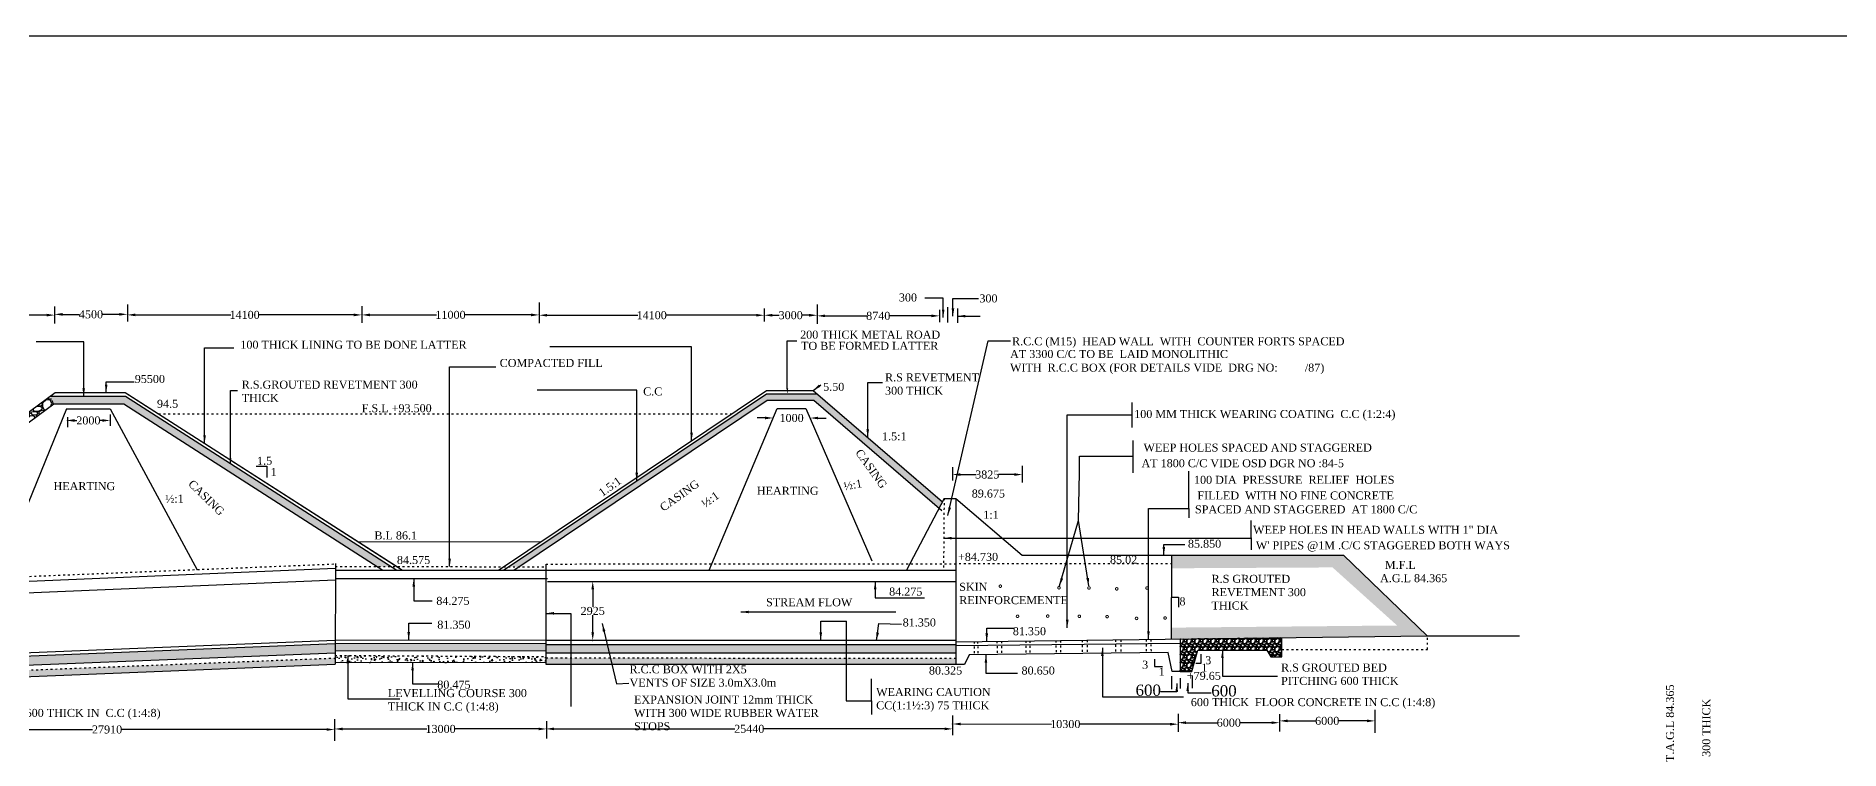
# Model space of a CAD drawing. Header units: millimetres. Extents: x 3396 to 289199, y -2290 to 111584.
# Drawn here: x 60608 to 173306, y 66971 to 111584 of the extents above; entities that cross this region are included whole.
import ezdxf

# ---------------------------------------------------------------- set-up
doc = ezdxf.new("R2010")
doc.units = ezdxf.units.MM
doc.header["$MEASUREMENT"] = 0
doc.linetypes.add('ACAD_ISO03W100', pattern=[30, 12, -18])
for name, color, linetype in [('DIM', 5, 'Continuous'), ('DWG.LINE', 10, 'Continuous'), ('HATCH', 2, 'Continuous'), ('TEXT', 7, 'Continuous')]:
    doc.layers.add(name, color=color, linetype=linetype)
doc.layers.add('DO LINE', color=3, linetype='Continuous', plot=False)
doc.layers.add('TITLE', color=7, linetype='Continuous', lineweight=30)
doc.styles.get("Standard").update_dxf_attribs({"font": 'TIMES.TTF', "height": 500})
doc.dimstyles.get("Standard").update_dxf_attribs({"dimtxt": 500, "dimasz": 500, "dimexe": 0.18, "dimexo": 0.0625, "dimgap": 0.09, "dimtad": 0, "dimtih": 1, "dimtoh": 1, "dimdec": 0, "dimzin": 0, "dimdsep": 46, "dimtxsty": 'Standard', "dimcen": 300, "dimclre": 256, "dimclrt": 4, "dimadec": 0, "dimazin": 0, "dimtfac": 1, "dimtdec": 0, "dimtofl": 0, "dimtmove": 0, "dimatfit": 3, "dimfxl": 5, "dimfxlon": 1, "dimtolj": 1, "dimtzin": 0, "dimarcsym": 0})
pattern_1 = [(228.0128, (720, 1000), (-7999.998232, -9000.00134), [134.536, -13319.088]), (184.9697, (630, 900), (12000.001052, 999.991307), [230.868, -22855.925]), (132.5104, (400, 880), (9999.990718, -11000.008674), [162.788, -16116.032]), (267.2737, (10, 630), (999.996018, 20000.000295), [210.238, -20813.558]), (292.8337, (0, 420), (-5000.009905, 11999.996412), [206.155, -20409.373]), (357.2737, (80, 230), (-20000.000295, 999.996018), [210.238, -20813.558]), (37.6942, (290, 220), (-13000.0073456, -9999.990405), [278.029, -27524.849]), (72.2553, (510, 390), (7000.010763, 21999.996231), [262.488, -25986.321]), (121.4296, (590, 640), (-8000.008234, 12999.995036), [210.95, -20884.073]), (175.2364, (480, 820), (11000.000946, -999.991533), [240.832, -11800.763]), (222.3974, (240, 840), (-12000.007351, -10999.992082), [311.448, -30833.375]), (138.8141, (1000, 620), (-7000.002947, 5999.997313), [106.301, -10523.844]), (171.4692, (920, 690), (12999.998285, -2000.00791), [202.237, -20021.511]), (225, (720, 720), (-1e-13, -1000.0003), [141.421, -1272.792]), (203.1986, (650, 840), (4999.99973, 2000.00133), [76.158, -7539.615]), (291.8014, (580, 810), (-999.99991, 3000.00027), [107.703, -5277.462]), (30.9638, (620, 710), (2999.99802, 2000.00248), [174.929, -5656.023]), (161.5651, (770, 800), (2000.00043, -999.9984), [126.491, -3035.787]), (16.3895, (0, 810), (10000.002198, 2999.99271), [177.2, -17542.845]), (70.3462, (170, 860), (-3999.995247, -11000.002136), [148.661, -14717.408]), (293.1986, (770, 1000), (-2000.00133, 4999.99973), [152.315, -7463.458]), (343.6105, (830, 860), (-10000.002198, 2999.99271), [177.2, -17542.845]), (339.444, (0, 190), (-5000.001845, 1999.996), [170.88, -8373.124]), (294.7751, (160, 130), (-4999.99219, 11000.003422), [143.178, -14174.643]), (66.8014, (780, 0), (2000.00133, 4999.99973), [152.315, -7463.458]), (17.354, (840, 140), (-13000.00202, -3999.994502), [167.631, -16595.424]), (69.444, (290, 0), (-1999.996, -5000.001845), [85.44, -8458.564]), (101.3099, (720, 0), (-999.99763, 4000.00075), [50.99, -5048.029]), (165.9638, (710, 50), (3000.00055, -999.99806), [206.155, -3916.95]), (186.009, (510, 100), (9999.999751, 999.999317), [191.05, -18913.923]), (303.6901, (620, 620), (-1000.00133, 1999.99956), [144.222, -3461.329]), (353.1572, (700, 500), (16999.9993655, -2000.007998), [251.794, -24927.563]), (60.9454, (950, 470), (-4000.000027, -7000.000385), [102.956, -10192.674]), (90, (1000, 560), (-1000, 1000), [60, -940]), (120.2564, (490, 130), (3999.994887, -7000.002456), [138.924, -13753.52]), (48.0128, (420, 250), (7999.998232, 9000.001342), [269.072, -13184.552]), (0, (600, 450), (1000, 1000), [260, -740]), (325.3048, (860, 450), (-9999.99426, 7000.00861), [158.114, -15653.274]), (254.0546, (990, 360), (-999.99989, -4000.00013), [145.602, -7134.508]), (207.646, (950, 220), (-18999.995807, -10000.007713), [237.065, -23469.474]), (175.4261, (740, 110), (-13000.000558, 999.994801), [250.799, -24829.074])]
pattern_2 = [(50, (0, 0), (717.2602, -62.7521), [75, -825]), (355, (0, 0), (-138.7513, 752.192), [60, -660]), (100.4514, (59.8, -5.2), (578.5094, 689.4395), [63.7402, -701.142]), (46.1842, (0, 200), (1067.241, -165.519), [112.5, -1237.5]), (96.6356, (88.9, 186.2), (934.663, 974.118), [95.61, -1051.713]), (351.1842, (0, 200), (934.662, 974.119), [90, -990]), (21, (100, 150), (596.907, -402.619), [75, -825]), (326, (100, 150), (243.3153, 725.15), [60, -660]), (71.4514, (149.74, 116.45), (840.2226, 322.5305), [63.7402, -701.142]), (37.5, (0, 0), (12.15986, 332.89385), [0, -652, 0, -670, 0, -662.5]), (7.5, (0, 0), (263.0695, 394.4117), [0, -382, 0, -637, 0, -252.5]), (327.5, (-223, 0), (533.82244, -22.55487), [0, -250, 0, -780, 0, -1035]), (317.5, (-323, 0), (583.1862, 100.105), [0, -325, 0, -518, 0, -735])]

# ---------------------------------------------------------------- blocks, each defined once
blk = doc.blocks.new('*D1')
at = {"layer": 'Defpoints', "color": 0, "ltscale": 0.2}
for p in [(92462, 69369), (117866, 69369), (117866, 68286)]:
    blk.add_point(p, dxfattribs=at)
at = {"layer": 'DIM', "lineweight": -2, "ltscale": 0.2}
for p, q in [((92462, 68290), (92462, 68285)), ((117866, 68290), (117866, 68285))]:
    blk.add_line(p, q, dxfattribs=at)
at = {"layer": 'DIM', "color": 0, "lineweight": -2, "ltscale": 0.2}
for p, q in [((92962, 68286), (104262, 68286)), ((117366, 68286), (106066, 68286))]:
    blk.add_line(p, q, dxfattribs=at)
at = {"layer": 'DIM', "color": 0, "ltscale": 0.2}
for points in [[(92962, 68369), (92962, 68202), (92462, 68286)], [(117366, 68369), (117366, 68202), (117866, 68286)]]:
    blk.add_solid(points, dxfattribs=at)
at = {"layer": 'DIM', "color": 4, "ltscale": 0.2, "insert": (105164, 68286), "char_height": 500, "attachment_point": 5}
blk.add_mtext('\\A1;25440', dxfattribs=at)
blk = doc.blocks.new('*D2')
at = {"layer": 'Defpoints', "color": 0, "ltscale": 0.2}
for p in [(52496, 94216), (61763, 94216), (61763, 94144)]:
    blk.add_point(p, dxfattribs=at)
at = {"layer": 'DIM', "lineweight": -2, "ltscale": 0.2}
for p, q in [((52496, 94150), (52496, 94144)), ((61763, 94150), (61763, 94144))]:
    blk.add_line(p, q, dxfattribs=at)
at = {"layer": 'DIM', "color": 0, "lineweight": -2, "ltscale": 0.2}
for p, q in [((52996, 94144), (56419, 94144)), ((61263, 94144), (57840, 94144))]:
    blk.add_line(p, q, dxfattribs=at)
at = {"layer": 'DIM', "color": 0, "ltscale": 0.2}
for points in [[(52996, 94228), (52996, 94061), (52496, 94144)], [(61263, 94228), (61263, 94061), (61763, 94144)]]:
    blk.add_solid(points, dxfattribs=at)
at = {"layer": 'DIM', "color": 4, "ltscale": 0.2, "insert": (57130, 94144), "char_height": 500, "attachment_point": 5}
blk.add_mtext('\\A1;9710', dxfattribs=at)
blk = doc.blocks.new('*D3')
at = {"layer": 'Defpoints', "color": 0, "ltscale": 0.2}
for p in [(61763, 94144), (66312, 94192), (66312, 94192)]:
    blk.add_point(p, dxfattribs=at)
at = {"layer": 'DIM', "lineweight": -2, "ltscale": 0.2}
for p, q in [((61763, 94187), (61763, 94192)), ((66312, 94192), (66312, 94192))]:
    blk.add_line(p, q, dxfattribs=at)
at = {"layer": 'DIM', "color": 0, "lineweight": -2, "ltscale": 0.2}
for p, q in [((62263, 94192), (63318, 94192)), ((65812, 94192), (64757, 94192))]:
    blk.add_line(p, q, dxfattribs=at)
at = {"layer": 'DIM', "color": 0, "ltscale": 0.2}
for points in [[(62263, 94275), (62263, 94109), (61763, 94192)], [(65812, 94275), (65812, 94109), (66312, 94192)]]:
    blk.add_solid(points, dxfattribs=at)
at = {"layer": 'DIM', "color": 4, "ltscale": 0.2, "insert": (64038, 94192), "char_height": 500, "attachment_point": 5}
blk.add_mtext('\\A1;4500', dxfattribs=at)
blk = doc.blocks.new('*D4')
at = {"layer": 'Defpoints', "color": 0, "ltscale": 0.2}
for p in [(66312, 94192), (80960, 94158), (80960, 94158)]:
    blk.add_point(p, dxfattribs=at)
at = {"layer": 'DIM', "lineweight": -2, "ltscale": 0.2}
for p, q in [((66312, 94163), (66312, 94158)), ((80960, 94158), (80960, 94158))]:
    blk.add_line(p, q, dxfattribs=at)
at = {"layer": 'DIM', "color": 0, "lineweight": -2, "ltscale": 0.2}
for p, q in [((66812, 94158), (72769, 94158)), ((80460, 94158), (74503, 94158))]:
    blk.add_line(p, q, dxfattribs=at)
at = {"layer": 'DIM', "color": 0, "ltscale": 0.2}
for points in [[(66812, 94241), (66812, 94075), (66312, 94158)], [(80460, 94241), (80460, 94075), (80960, 94158)]]:
    blk.add_solid(points, dxfattribs=at)
at = {"layer": 'DIM', "color": 4, "ltscale": 0.2, "insert": (73636, 94158), "char_height": 500, "attachment_point": 5}
blk.add_mtext('\\A1;14100', dxfattribs=at)
blk = doc.blocks.new('*D5')
at = {"layer": 'Defpoints', "color": 0, "ltscale": 0.2}
for p in [(80960, 94158), (92038, 94158), (92038, 94158)]:
    blk.add_point(p, dxfattribs=at)
at = {"layer": 'DIM', "lineweight": -2, "ltscale": 0.2}
for p, q in [((80960, 94158), (80960, 94159)), ((92038, 94158), (92038, 94159))]:
    blk.add_line(p, q, dxfattribs=at)
at = {"layer": 'DIM', "color": 0, "lineweight": -2, "ltscale": 0.2}
for p, q in [((81460, 94158), (85632, 94158)), ((91538, 94158), (87365, 94158))]:
    blk.add_line(p, q, dxfattribs=at)
at = {"layer": 'DIM', "color": 0, "ltscale": 0.2}
for points in [[(81460, 94242), (81460, 94075), (80960, 94158)], [(91538, 94242), (91538, 94075), (92038, 94158)]]:
    blk.add_solid(points, dxfattribs=at)
at = {"layer": 'DIM', "color": 4, "ltscale": 0.2, "insert": (86499, 94158), "char_height": 500, "attachment_point": 5}
blk.add_mtext('\\A1;11000', dxfattribs=at)
blk = doc.blocks.new('*D6')
at = {"layer": 'Defpoints', "color": 0, "ltscale": 0.2}
for p in [(92038, 94158), (106100, 94136), (106100, 94136)]:
    blk.add_point(p, dxfattribs=at)
at = {"layer": 'DIM', "lineweight": -2, "ltscale": 0.2}
for p, q in [((92038, 94141), (92038, 94136)), ((106100, 94136), (106100, 94136))]:
    blk.add_line(p, q, dxfattribs=at)
at = {"layer": 'DIM', "color": 0, "lineweight": -2, "ltscale": 0.2}
for p, q in [((92538, 94136), (98202, 94136)), ((105600, 94136), (99935, 94136))]:
    blk.add_line(p, q, dxfattribs=at)
at = {"layer": 'DIM', "color": 0, "ltscale": 0.2}
for points in [[(92538, 94219), (92538, 94053), (92038, 94136)], [(105600, 94219), (105600, 94053), (106100, 94136)]]:
    blk.add_solid(points, dxfattribs=at)
at = {"layer": 'DIM', "color": 4, "ltscale": 0.2, "insert": (99068, 94136), "char_height": 500, "attachment_point": 5}
blk.add_mtext('\\A1;14100', dxfattribs=at)
blk = doc.blocks.new('*D7')
at = {"layer": 'Defpoints', "color": 0, "ltscale": 0.2}
for p in [(106100, 94136), (109407, 94159), (109407, 94136)]:
    blk.add_point(p, dxfattribs=at)
at = {"layer": 'DIM', "lineweight": -2, "ltscale": 0.2}
for p, q in [((106100, 94136), (106100, 94136)), ((109407, 94141), (109407, 94136))]:
    blk.add_line(p, q, dxfattribs=at)
at = {"layer": 'DIM', "color": 0, "lineweight": -2, "ltscale": 0.2}
for p, q in [((106600, 94136), (107043, 94136)), ((108907, 94136), (108464, 94136))]:
    blk.add_line(p, q, dxfattribs=at)
at = {"layer": 'DIM', "color": 0, "ltscale": 0.2}
for points in [[(106600, 94219), (106600, 94053), (106100, 94136)], [(108907, 94219), (108907, 94053), (109407, 94136)]]:
    blk.add_solid(points, dxfattribs=at)
at = {"layer": 'DIM', "color": 4, "ltscale": 0.2, "insert": (107753, 94136), "char_height": 500, "attachment_point": 5}
blk.add_mtext('\\A1;3000', dxfattribs=at)
blk = doc.blocks.new('*D8')
at = {"layer": 'Defpoints', "color": 0, "ltscale": 0.2}
for p in [(109407, 94136), (117042, 94098), (117042, 94098)]:
    blk.add_point(p, dxfattribs=at)
at = {"layer": 'DIM', "lineweight": -2, "ltscale": 0.2}
for p, q in [((109407, 94102), (109407, 94097)), ((117042, 94098), (117042, 94098))]:
    blk.add_line(p, q, dxfattribs=at)
at = {"layer": 'DIM', "color": 0, "lineweight": -2, "ltscale": 0.2}
for p, q in [((109907, 94098), (112522, 94098)), ((116542, 94098), (113928, 94098))]:
    blk.add_line(p, q, dxfattribs=at)
at = {"layer": 'DIM', "color": 0, "ltscale": 0.2}
for points in [[(109907, 94181), (109907, 94014), (109407, 94098)], [(116542, 94181), (116542, 94014), (117042, 94098)]]:
    blk.add_solid(points, dxfattribs=at)
at = {"layer": 'DIM', "color": 4, "ltscale": 0.2, "insert": (113225, 94098), "char_height": 500, "attachment_point": 5}
blk.add_mtext('\\A1;8740', dxfattribs=at)
blk = doc.blocks.new('*D9')
at = {"layer": 'Defpoints', "color": 0, "ltscale": 0.2}
for p in [(62514, 88281), (65241, 88281), (65241, 87560)]:
    blk.add_point(p, dxfattribs=at)
at = {"layer": 'DIM', "lineweight": -2, "ltscale": 0.2}
for p, q in [((62514, 87565), (62514, 87560)), ((65241, 87565), (65241, 87560))]:
    blk.add_line(p, q, dxfattribs=at)
at = {"layer": 'DIM', "color": 0, "lineweight": -2, "ltscale": 0.2}
for p, q in [((63014, 87560), (63160, 87560)), ((64741, 87560), (64595, 87560))]:
    blk.add_line(p, q, dxfattribs=at)
at = {"layer": 'DIM', "color": 0, "ltscale": 0.2}
for points in [[(63014, 87643), (63014, 87477), (62514, 87560)], [(64741, 87643), (64741, 87477), (65241, 87560)]]:
    blk.add_solid(points, dxfattribs=at)
at = {"layer": 'DIM', "color": 4, "ltscale": 0.2, "insert": (63877, 87560), "char_height": 500, "attachment_point": 5}
blk.add_mtext('\\A1;2000', dxfattribs=at)
blk = doc.blocks.new('*D11')
at = {"layer": 'Defpoints', "color": 0, "ltscale": 0.2}
for p in [(117853, 84180), (122218, 84180), (122218, 84180)]:
    blk.add_point(p, dxfattribs=at)
at = {"layer": 'DIM', "lineweight": -2, "ltscale": 0.2}
for p, q in [((117853, 84180), (117853, 84181)), ((122218, 84180), (122218, 84181))]:
    blk.add_line(p, q, dxfattribs=at)
at = {"layer": 'DIM', "color": 0, "lineweight": -2, "ltscale": 0.2}
for p, q in [((118353, 84180), (119336, 84180)), ((121718, 84180), (120734, 84180))]:
    blk.add_line(p, q, dxfattribs=at)
at = {"layer": 'DIM', "color": 0, "ltscale": 0.2}
for points in [[(118353, 84264), (118353, 84097), (117853, 84180)], [(121718, 84264), (121718, 84097), (122218, 84180)]]:
    blk.add_solid(points, dxfattribs=at)
at = {"layer": 'DIM', "color": 4, "ltscale": 0.2, "insert": (120035, 84180), "char_height": 500, "attachment_point": 5}
blk.add_mtext('\\A1;3825', dxfattribs=at)
blk = doc.blocks.new('*D15')
at = {"layer": 'Defpoints', "color": 0, "ltscale": 0.2}
for p in [(50833, 67976), (79256, 68246), (79256, 67971)]:
    blk.add_point(p, dxfattribs=at)
at = {"layer": 'DIM', "lineweight": -2, "ltscale": 0.2}
for p, q in [((50833, 68240), (50833, 68246)), ((79256, 68240), (79256, 68246))]:
    blk.add_line(p, q, dxfattribs=at)
at = {"layer": 'DIM', "color": 0, "lineweight": -2, "ltscale": 0.2}
for p, q in [((51333, 68246), (64142, 68246)), ((78756, 68246), (65946, 68246))]:
    blk.add_line(p, q, dxfattribs=at)
at = {"layer": 'DIM', "color": 0, "ltscale": 0.2}
for points in [[(51333, 68329), (51333, 68162), (50833, 68246)], [(78756, 68329), (78756, 68162), (79256, 68246)]]:
    blk.add_solid(points, dxfattribs=at)
at = {"layer": 'DIM', "color": 4, "ltscale": 0.2, "insert": (65044, 68246), "char_height": 500, "attachment_point": 5}
blk.add_mtext('\\A1;27910', dxfattribs=at)
blk = doc.blocks.new('*D16')
at = {"layer": 'Defpoints', "color": 0, "ltscale": 0.2}
for p in [(79256, 68246), (92506, 68281), (92506, 68281)]:
    blk.add_point(p, dxfattribs=at)
at = {"layer": 'DIM', "lineweight": -2, "ltscale": 0.2}
for p, q in [((79256, 68276), (79256, 68281)), ((92506, 68281), (92506, 68281))]:
    blk.add_line(p, q, dxfattribs=at)
at = {"layer": 'DIM', "color": 0, "lineweight": -2, "ltscale": 0.2}
for p, q in [((79756, 68281), (85014, 68281)), ((92006, 68281), (86747, 68281))]:
    blk.add_line(p, q, dxfattribs=at)
at = {"layer": 'DIM', "color": 0, "ltscale": 0.2}
for points in [[(79756, 68364), (79756, 68198), (79256, 68281)], [(92006, 68364), (92006, 68198), (92506, 68281)]]:
    blk.add_solid(points, dxfattribs=at)
at = {"layer": 'DIM', "color": 4, "ltscale": 0.2, "insert": (85880, 68281), "char_height": 500, "attachment_point": 5}
blk.add_mtext('\\A1;13000', dxfattribs=at)
blk = doc.blocks.new('*D17')
at = {"layer": 'Defpoints', "color": 0, "ltscale": 0.2}
for p in [(117866, 68286), (131954, 68272), (131955, 68579)]:
    blk.add_point(p, dxfattribs=at)
at = {"layer": 'DIM', "lineweight": -2, "ltscale": 0.2}
for p, q in [((117866, 68587), (117866, 68592)), ((131955, 68574), (131955, 68579))]:
    blk.add_line(p, q, dxfattribs=at)
at = {"layer": 'DIM', "color": 0, "lineweight": -2, "ltscale": 0.2}
for p, q in [((118366, 68592), (124044, 68586)), ((131455, 68579), (125777, 68585))]:
    blk.add_line(p, q, dxfattribs=at)
at = {"layer": 'DIM', "color": 0, "ltscale": 0.2}
for points in [[(118366, 68675), (118366, 68508), (117866, 68592)], [(131455, 68663), (131455, 68496), (131955, 68579)]]:
    blk.add_solid(points, dxfattribs=at)
at = {"layer": 'DIM', "color": 4, "ltscale": 0.2, "insert": (124910, 68585), "char_height": 500, "attachment_point": 5}
blk.add_mtext('\\A1;10300', dxfattribs=at)
blk = doc.blocks.new('*D18')
at = {"layer": 'Defpoints', "color": 0, "ltscale": 0.2}
for p in [(131954, 68579), (138296, 68674), (138296, 68580)]:
    blk.add_point(p, dxfattribs=at)
at = {"layer": 'DIM', "lineweight": -2, "ltscale": 0.2}
for p, q in [((131954, 68669), (131954, 68674)), ((138296, 68669), (138296, 68674))]:
    blk.add_line(p, q, dxfattribs=at)
at = {"layer": 'DIM', "color": 0, "lineweight": -2, "ltscale": 0.2}
for p, q in [((132454, 68674), (134416, 68674)), ((137796, 68674), (135834, 68674))]:
    blk.add_line(p, q, dxfattribs=at)
at = {"layer": 'DIM', "color": 0, "ltscale": 0.2}
for points in [[(132454, 68757), (132454, 68591), (131954, 68674)], [(137796, 68757), (137796, 68591), (138296, 68674)]]:
    blk.add_solid(points, dxfattribs=at)
at = {"layer": 'DIM', "color": 4, "ltscale": 0.2, "insert": (135125, 68674), "char_height": 500, "attachment_point": 5}
blk.add_mtext('\\A1;6000', dxfattribs=at)
blk = doc.blocks.new('*D19')
at = {"layer": 'Defpoints', "color": 0, "ltscale": 0.2}
for p in [(144254, 68786), (138296, 68674), (144254, 68730)]:
    blk.add_point(p, dxfattribs=at)
at = {"layer": 'DIM', "lineweight": -2, "ltscale": 0.2}
for p, q in [((138296, 68781), (138296, 68786)), ((144254, 68781), (144254, 68786))]:
    blk.add_line(p, q, dxfattribs=at)
at = {"layer": 'DIM', "color": 0, "lineweight": -2, "ltscale": 0.2}
for p, q in [((138796, 68786), (140566, 68786)), ((143754, 68786), (141984, 68786))]:
    blk.add_line(p, q, dxfattribs=at)
at = {"layer": 'DIM', "color": 0, "ltscale": 0.2}
for points in [[(138796, 68869), (138796, 68703), (138296, 68786)], [(143754, 68869), (143754, 68703), (144254, 68786)]]:
    blk.add_solid(points, dxfattribs=at)
at = {"layer": 'DIM', "color": 4, "ltscale": 0.2, "insert": (141275, 68786), "char_height": 500, "attachment_point": 5}
blk.add_mtext('\\A1;6000', dxfattribs=at)
blk = doc.blocks.new('*D42')
at = {"layer": 'Defpoints', "color": 0, "ltscale": 0.2}
for p in [(95308, 77498), (95385, 77498), (95346, 73814)]:
    blk.add_point(p, dxfattribs=at)
at = {"layer": 'DIM', "lineweight": -2, "ltscale": 0.2}
for p, q in [((95380, 77498), (95386, 77498)), ((95380, 73814), (95386, 73814))]:
    blk.add_line(p, q, dxfattribs=at)
at = {"layer": 'DIM', "color": 0, "lineweight": -2, "ltscale": 0.2}
for p, q in [((95385, 76998), (95385, 75911)), ((95385, 74314), (95385, 75401))]:
    blk.add_line(p, q, dxfattribs=at)
at = {"layer": 'DIM', "color": 0, "ltscale": 0.2}
for points in [[(95302, 76998), (95469, 76998), (95385, 77498)], [(95302, 74314), (95469, 74314), (95385, 73814)]]:
    blk.add_solid(points, dxfattribs=at)
at = {"layer": 'DIM', "color": 4, "ltscale": 0.2, "insert": (95385, 75656), "char_height": 500, "attachment_point": 5}
blk.add_mtext('\\A1;2925', dxfattribs=at)
blk = doc.blocks.new('*D126')
at = {"layer": 'Defpoints', "color": 0, "ltscale": 0.2}
for p in [(106655, 87716), (108967, 87714), (108967, 87714)]:
    blk.add_point(p, dxfattribs=at)
at = {"layer": 'DIM', "color": 0, "lineweight": -2, "ltscale": 0.2}
for p, q in [((106155, 87717), (105655, 87717)), ((109467, 87713), (109967, 87712))]:
    blk.add_line(p, q, dxfattribs=at)
at = {"layer": 'DIM', "lineweight": -2, "ltscale": 0.2}
for p, q in [((106655, 87716), (106655, 87716)), ((108967, 87714), (108967, 87714))]:
    blk.add_line(p, q, dxfattribs=at)
at = {"layer": 'DIM', "color": 0, "ltscale": 0.2}
for points in [[(106155, 87800), (106155, 87633), (106655, 87716)], [(109467, 87796), (109467, 87630), (108967, 87714)]]:
    blk.add_solid(points, dxfattribs=at)
at = {"layer": 'DIM', "color": 4, "ltscale": 0.2, "insert": (107811, 87715), "char_height": 500, "attachment_point": 5}
blk.add_mtext('\\A1;1000', dxfattribs=at)

msp = doc.modelspace()

# ---------------------------------------------------------------- hatches: boundary and pattern name
at = {"layer": 'HATCH', "ltscale": 0.2}
h = msp.add_hatch(dxfattribs=at)
h.set_pattern_fill('GRAVEL', color=256, scale=1000, style=0)
h.set_pattern_definition(pattern_1)
h.paths.add_polyline_path([(61713.5, 88589.7), (61488.3, 89076.5), (51691.8, 81854.1), (51913.1, 81364.5)])
h = msp.add_hatch(dxfattribs=at)
h.set_pattern_fill('GRAVEL', color=256, scale=1000, style=0)
h.set_pattern_definition(pattern_1)
h.paths.add_polyline_path([(66195.9, 89076.5), (61488.3, 89076.5), (61713.5, 88589.7), (66081, 88589.7), (81929.8, 78426.7), (82804.5, 78426.3)])
h = msp.add_hatch(dxfattribs=at)
h.set_pattern_fill('GRAVEL', color=256, scale=1000, style=0)
h.set_pattern_definition(pattern_1)
h.paths.add_polyline_path([(106280.6, 88819.1), (109204.1, 88819.1), (117019.1, 82086.5), (117229.3, 82487.9), (109406, 89227.7), (106240.3, 89227.7), (90126.6, 78422.7), (90775.6, 78422.3)])
h = msp.add_hatch(dxfattribs=at)
h.set_pattern_fill('GRAVEL', color=256, scale=1000, style=0)
h.set_pattern_definition(pattern_1)
h.paths.add_polyline_path([(142297, 79152), (131535, 79152), (131534.9, 78322.5), (141605.5, 78376.5), (145641, 74747), (131534.6, 74613.5), (131534.5, 73896), (147522, 74101.5)])
h = msp.add_hatch(dxfattribs=at)
h.set_pattern_fill('AR-CONC', color=256, scale=100, style=0)
h.set_pattern_definition(pattern_2)
h.paths.add_polyline_path([(79287.7, 73047.8), (79289.9, 73621.4), (51022.5, 72478.5), (51022.5, 71905)])
h.paths.add_polyline_path([(79286.5, 72715.7), (51022.5, 71602.5), (51022.5, 71186.5), (79285, 72329.2)])
h.paths.add_polyline_path([(92469.5, 73649), (79289.9, 73627.9), (79288.1, 73160.9), (92469.5, 73182)])
h.paths.add_polyline_path([(111218.5, 73543.5), (92469.5, 73543.5), (92469.5, 73182), (92469.5, 73025), (111218.5, 73025)])
h = msp.add_hatch(dxfattribs=at)
h.set_pattern_fill('AR-CONC', color=256, scale=100, style=0)
h.set_pattern_definition(pattern_2)
h.paths.add_polyline_path([(111218.5, 72705.7), (92469.5, 72728), (92469.5, 72307.5), (111218.5, 72307.5)])
h.paths.add_polyline_path([(118075.5, 72697.5), (111218.5, 72705.7), (111218.5, 72307.5), (118075.5, 72307.5)])
h.paths.add_polyline_path([(118075.5, 73543.5), (111218.5, 73543.5), (111218.5, 73025), (118075.5, 73025)])
h = msp.add_hatch(dxfattribs=at)
h.set_pattern_fill('GRAVEL', color=2, scale=500, style=0)
h.set_pattern_definition([(228.0128, (360, 500), (-3999.999116, -4500.000671), [67.268, -6659.544]), (184.9697, (315, 450), (6000.0005258, 499.9956535), [115.434, -11427.9625]), (132.5104, (200, 440), (4999.995359, -5500.004337), [81.394, -8058.016]), (267.2737, (5, 315), (499.998009, 10000.0001475), [105.119, -10406.779]), (292.8337, (0, 210), (-2500.0049527, 5999.998206), [103.0775, -10204.6865]), (357.2737, (40, 115), (-10000.0001475, 499.998009), [105.119, -10406.779]), (37.6942, (145, 110), (-6500.0036728, -4999.9952026), [139.0145, -13762.4245]), (72.2553, (255, 195), (3500.0053814, 10999.9981156), [131.244, -12993.1605]), (121.4296, (295, 320), (-4000.004117, 6499.9975182), [105.475, -10442.0365]), (175.2364, (240, 410), (5500.000473, -499.995766), [120.416, -5900.3815]), (222.3974, (120, 420), (-6000.0036755, -5499.996041), [155.724, -15416.6875]), (138.8141, (500, 310), (-3500.001473, 2999.998657), [53.1505, -5261.922]), (171.4692, (460, 345), (6499.9991424, -1000.003955), [101.1185, -10010.7555]), (225, (360, 360), (-6e-14, -500.00015), [70.7105, -636.396]), (203.1986, (325, 420), (2499.999865, 1000.000663), [38.079, -3769.8075]), (291.8014, (290, 405), (-499.999955, 1500.000137), [53.8515, -2638.731]), (30.9638, (310, 355), (1499.99901, 1000.00124), [87.4645, -2828.0115]), (161.5651, (385, 400), (1000.00022, -499.9992), [63.2455, -1517.8935]), (16.3895, (0, 405), (5000.001099, 1499.996355), [88.6, -8771.4225]), (70.3462, (85, 430), (-1999.997624, -5500.001068), [74.3305, -7358.704]), (293.1986, (385, 500), (-1000.000663, 2499.999865), [76.1575, -3731.729]), (343.6105, (415, 430), (-5000.001099, 1499.996355), [88.6, -8771.4225]), (339.444, (0, 95), (-2500.000922, 999.997998), [85.44, -4186.562]), (294.7751, (80, 65), (-2499.996095, 5500.001711), [71.589, -7087.3215]), (66.8014, (390, 0), (1000.000663, 2499.999865), [76.1575, -3731.729]), (17.354, (420, 70), (-6500.0010095, -1999.997251), [83.8155, -8297.712]), (69.444, (145, 0), (-999.997998, -2500.000922), [42.72, -4229.282]), (101.3099, (360, 0), (-499.998816, 2000.000376), [25.495, -2524.0145]), (165.9638, (355, 25), (1500.00027, -499.99903), [103.0775, -1958.475]), (186.009, (255, 50), (4999.9998755, 499.9996587), [95.525, -9456.9615]), (303.6901, (310, 310), (-500.00067, 999.99978), [72.111, -1730.6645]), (353.1572, (350, 250), (8499.9996827, -1000.003999), [125.897, -12463.7815]), (60.9454, (475, 235), (-2000.000014, -3500.000192), [51.478, -5096.337]), (90, (500, 280), (-500, 500), [30, -470]), (120.2564, (245, 65), (1999.997443, -3500.001228), [69.462, -6876.76]), (48.0128, (210, 125), (3999.999116, 4500.000671), [134.536, -6592.276]), (0, (300, 225), (500, 500), [130, -370]), (325.3048, (430, 225), (-4999.9971295, 3500.004305), [79.057, -7826.637]), (254.0546, (495, 180), (-499.999945, -2000.000063), [72.801, -3567.254]), (207.646, (475, 110), (-9499.9979036, -5000.0038566), [118.5325, -11734.737]), (175.4261, (370, 55), (-6500.0002792, 499.9974006), [125.3995, -12414.537])])
h.paths.add_polyline_path([(138434, 73984.7), (132090.9, 73903.2), (132090.9, 71878.5), (132806.5, 71878.5), (133191.5, 73206), (137498.5, 73206), (137758, 72790), (138443, 72790)])
h = msp.add_hatch(dxfattribs=at)
h.set_pattern_fill('AR-CONC', color=256, scale=100, style=0)
h.set_pattern_definition(pattern_2)
h.paths.add_polyline_path([(92469.5, 72803.5), (79287.1, 72878.6), (79285.4, 72432.4), (92469.5, 72453.5)])

# ---------------------------------------------------------------- linework, layer by layer
at = {"layer": 'DIM', "ltscale": 0.2}
for p, q in [((107540, 89577.7), (107540, 92537)), ((107540, 92537), (108143.5, 92537)), ((65244, 87930), (65244, 87227.5)), ((62568.5, 87768.5), (62568.5, 87135)), ((132634, 82057), (132634, 84393.5)), ((132634, 82057), (132634, 81480.5))]:
    msp.add_line(p, q, dxfattribs=at)
for points in [[(61763, 94685), (61763, 93625.5)], [(66312, 94814), (66312, 93754.5)], [(80960, 94713.5), (80960, 93654)], [(92037.5, 94928.5), (92037.5, 93639.5)], [(109407, 94802), (109407, 93607.5)], [(106099.5, 94566.5), (106099.5, 93746)], [(117042.5, 94476.5), (117042.5, 93700.5)], [(117540.5, 94637), (117540.5, 93674)], [(118173, 94552), (118173, 93664)], [(72755.5, 84870.2), (72755.5, 89436), (73183.5, 89436)], [(129096.5, 87128.5), (129096.5, 88689)], [(129144, 84284), (129144, 86299)], [(117853, 84641), (117853, 83812.5)], [(122217.5, 84721.5), (122217.5, 83674.5)], [(125798, 85336), (129150.5, 85336)], [(125798, 84284), (125798, 85336)], [(136521.5, 80205.9), (136521.5, 81308)], [(136521.5, 80205.9), (136521.5, 79477.5)], [(111218.5, 75026), (111218.5, 70043.5), (112804.5, 70043.5), (112804.5, 71418)], [(131545, 71576), (131545, 70776.5)], [(132090.9, 71463), (132090.9, 70814.5)], [(132834.5, 71613.5), (132834.5, 70833)], [(112804.5, 70043.5), (112804.5, 69184.5)], [(79255.5, 68895), (79255.5, 67541)], [(92505.5, 68775), (92505.5, 67678)], [(117863.5, 69127.5), (117863.5, 67899)], [(131954.5, 69231), (131954.5, 68096.5)], [(138295.5, 69206), (138295.5, 68128.5)], [(144254.5, 69483.5), (144254.5, 68032.5)]]:
    msp.add_lwpolyline(points, dxfattribs=at)
for points in [[(107599.8, 89577.7), (107541.5, 89227.7), (107483.2, 89577.7)], [(72813.9, 85220.2), (72755.5, 84870.2), (72697.2, 85220.2)]]:
    msp.add_solid(points, dxfattribs=at)
at = {"layer": 'DO LINE', "linetype": 'ACAD_ISO03W100', "ltscale": 10}
for points in [[(68269.9, 87969.4), (104056.1, 87967.6)], [(117336.5, 82692.5), (117302, 78205.5)], [(51506.5, 77465.5), (79308.4, 78596.5)], [(79307.7, 78428), (92469.5, 78421.5)], [(92469.5, 78589), (131479.5, 78623)], [(119221.6, 73737.7), (119225.9, 72911.4)], [(119433.6, 73740.2), (119437.9, 72913.8)], [(120642, 73754.3), (120646.4, 72927.9)], [(120918.9, 73757.5), (120923.3, 72931.1)], [(122441.9, 73775.3), (122446.2, 72948.9)], [(122693.7, 73778.2), (122698, 72951.8)], [(124326.7, 73797.2), (124331, 72970.9)], [(124608.2, 73800.5), (124612.6, 72974.1)], [(125954.7, 73816.2), (125959, 72989.8)], [(126270.6, 73819.9), (126275, 72993.5)], [(128048.6, 73840.6), (128053, 73014.2)], [(128374.2, 73844.4), (128378.6, 73018)], [(129958.2, 73862.9), (129962.6, 73036.5)], [(130260.7, 73866.4), (130265, 73040)], [(138439.5, 73251), (147533, 73251), (147533, 74090.9)], [(51022.5, 71602.5), (79286.5, 72715.7)], [(79287.1, 72878.6), (92469.5, 72803.5)], [(92469.5, 72728), (118075.5, 72697.5)]]:
    msp.add_lwpolyline(points, dxfattribs=at)
at = {"layer": 'DWG.LINE', "ltscale": 0.2}
for p, q in [((51697, 81858), (61801, 89307)), ((61488.3, 89076.5), (66195.9, 89076.5)), ((61801, 89307), (66184, 89307)), ((66184, 89307), (83120.5, 78446.5)), ((66195.9, 89076.5), (83148.9, 78205.5)), ((66343.8, 89204.5), (83496.4, 78205.5)), ((89497.7, 78205.5), (106243, 89434)), ((89802.7, 78205.5), (106240.3, 89227.7)), ((106240.3, 89227.7), (109406, 89227.7)), ((106243, 89434), (109166.5, 89434)), ((109166.5, 89434), (117238.5, 82480)), ((51861.5, 81326.5), (61713.5, 88589.7)), ((61713.5, 88589.7), (66096.5, 88589.7)), ((66081, 88589.7), (82274.8, 78205.5)), ((90452.2, 78205.5), (106280.6, 88819.1)), ((106280.6, 88819.1), (109204.1, 88819.1)), ((109204.1, 88819.1), (117195.7, 81934.4)), ((117332, 82692.5), (118075.5, 82692.5)), ((118075.5, 82692.5), (118075.5, 72307.5)), ((92469.5, 72307.5), (92469.5, 78589)), ((118075.5, 73813.5), (92469.5, 73813.5)), ((118075.5, 73543.5), (92469.5, 73543.5)), ((118075.5, 73025), (92469.5, 73025)), ((118075.5, 72307.5), (92469.5, 72307.5))]:
    msp.add_line(p, q, dxfattribs=at)
for points in [[(62513.5, 88281), (58195.5, 77730.5)], [(62511, 88281), (65241, 88281), (70668, 78231.5)], [(102668, 78205.5), (106906, 88315), (108706.5, 88315), (112832.5, 78783)], [(74363.2, 84703.5), (75025.4, 84703.5), (75025.4, 84000.2)], [(117336.5, 82692.5), (114986, 78205.5)], [(118075.5, 82692.5), (122223.5, 79152), (142297, 79152), (147522, 74101.5), (153294.5, 74101.5)], [(80695.6, 80001.5), (92126.1, 79967.9)], [(131535, 79152), (131534.5, 73896)], [(53773.4, 77248.9), (79307, 78323)], [(79308.5, 78630), (79285, 72329.2)], [(79306.9, 78205.5), (118050, 78205.5)], [(51022.5, 76421.5), (79304.7, 77611.2)], [(79305, 77681.5), (92564, 77681.5)], [(92564, 77498.5), (118033.5, 77498.5)], [(131534.8, 76524), (131985, 76524), (131985, 75885.5)], [(51022.5, 72691), (79293.5, 73834)], [(51022.5, 72478.5), (79293.5, 73621.5)], [(79290.6, 73833.9), (92469.5, 73855)], [(79290.6, 73627.9), (92469.5, 73649)], [(118075.5, 73723), (147522, 74101.5)], [(118075.5, 73492.5), (132086, 73644.5)], [(132090.9, 73903.2), (132090.9, 71878.5), (132806.5, 71878.5), (133191.5, 73206), (137498.5, 73206), (137758, 72790), (138443, 72790), (138434, 73984.7)], [(51022.5, 71905), (79293.5, 73048)], [(51022.5, 71186.5), (79293.5, 72329.5)], [(79290.6, 73160.9), (92469.5, 73182)], [(79290.6, 72432.4), (92469.5, 72453.5)], [(132090.9, 71878.5), (131580, 71878.5), (131335, 73052.5), (118895.5, 72907.5), (118608.5, 72304.5), (118075.5, 72307.5)], [(130479, 72645), (130479, 72190.5), (130982, 72190.5)], [(133383.5, 72949), (133383.5, 72372.5), (133072.5, 72372.5)]]:
    msp.add_lwpolyline(points, dxfattribs=at)
at = {"layer": 'HATCH', "ltscale": 0.2, "const_width": 60.4}
for points in [[(120773.5, 77205, 1), (120931.7, 77205, 1)], [(124438, 77104.5, 1), (124596.2, 77104.5, 1)], [(126310.5, 77095.5, 1), (126468.7, 77095.5, 1)], [(128046, 77036.5, 1), (128204.2, 77036.5, 1)], [(129937, 77087, 1), (130095.2, 77087, 1)], [(121846.5, 75323.5, 1), (122004.7, 75323.5, 1)], [(123734.5, 75334.5, 1), (123892.7, 75334.5, 1)], [(125708.9, 75322, 1), (125867.1, 75322, 1)], [(127445, 75302, 1), (127603.2, 75302, 1)], [(129282.5, 75189.5, 1), (129440.7, 75189.5, 1)], [(131067, 75215, 1), (131225.2, 75215, 1)]]:
    msp.add_lwpolyline(points, format="xyb", close=True, dxfattribs=at)
at = {"layer": 'TITLE', "ltscale": 0.2}
msp.add_lwpolyline([(289143.5, 111583.5), (3395.5, 111583.5), (3395.5, -2290), (289143.5, -2290)], close=True, dxfattribs=at)

# ---------------------------------------------------------------- texts
at = {"layer": 'DIM', "color": 4, "ltscale": 0.2, "char_height": 500, "width": 6479.5, "attachment_point": 1}
for insert in [(114512.5, 95498.5), (119543, 95438.5)]:
    msp.add_mtext('300', dxfattribs=dict(at, insert=insert))
at = {"layer": 'DIM', "color": 4, "ltscale": 0.2, "char_height": 700, "attachment_point": 5}
for insert in [(130092.9, 70698.1), (134824.4, 70660.6)]:
    msp.add_mtext('\\A1;600', dxfattribs=dict(at, insert=insert))
at = {"layer": 'TEXT', "ltscale": 0.2, "char_height": 500, "attachment_point": 1}
for s, insert, width in [('100 THICK LINING TO BE DONE LATTER', (73370.5, 92544), 18118.45), ('200 THICK METAL ROAD', (108345, 93175.5), 8527.775), ('TO BE FORMED LATTER', (108400.5, 92475), 12199.937), ('R.C.C (M15)  HEAD WALL  WITH  COUNTER FORTS SPACED', (121585, 92759), 27381.229), ('COMPACTED FILL', (89573, 91405.5), 6479.5), ('AT 3300 C/C TO BE  LAID MONOLITHIC', (121462, 91964.5), 24394.773), ('95500', (66773.5, 90404.5), 6479.5), ('R.S REVETMENT 300 THICK', (113647, 90504.5), 6479.5), (' WITH  R.C.C BOX (FOR DETAILS VIDE  DRG NO:         /87)', (121269.5, 91114.5), 24710.586), ('R.S.GROUTED REVETMENT 300 THICK', (73456.5, 90051), 12558.795), ('C.C ', (98536, 89626), 6479.5), ('5.50', (109780.5, 89912), 6479.5), ('94.5', (68161.5, 88852.5), 6479.5), ('F.S.L +93.500', (80954.5, 88574.8), 6479.5), ('100 MM THICK WEARING COATING  C.C (1:2:4)', (129216, 88215), 17705.256), ('1.5:1', (113460.5, 86822), 6479.5), ('WEEP HOLES SPACED AND STAGGERED', (129795.5, 86117), 19313.037), ('AT 1800 C/C VIDE OSD DGR NO :84-5', (129671, 85139), 19284.326), ('HEARTING', (61697, 83707), 6479.5), ('HEARTING', (105638, 83417.5), 6479.5), ('100 DIA  PRESSURE  RELIEF  HOLES', (132951.5, 84101.5), 16930.075), ('89.675', (119065, 83245), 6479.5), ('FILLED  WITH NO FINE CONCRETE', (133166, 83122), 16930.075), ('1:1', (119789, 81916), 6479.5), ('SPACED AND STAGGERED  AT 1800 C/C', (133012, 82254.5), 16455.513), ('B.L 86.1', (81746, 80625.5), 6479.5), ('85.850', (132572, 80106.5), 6479.5), ('WEEP HOLES IN HEAD WALLS WITH 1" DIA', (136641.5, 80976), 19028.44), ("W' PIPES @1M .C/C STAGGERED BOTH WAYS", (136816, 80009.5), 22737.875), ('84.575', (83153.5, 79089.5), 6479.5), ('+84.730', (118209, 79286), 6479.5), ('85.02', (127702, 79108), 6479.5), ('R.S GROUTED REVETMENT 300 THICK', (134049.5, 77914), 8302.228), ('A.G.L 84.365', (144576.5, 77953.5), 6479.5), ('M.F.L', (144877.5, 78785), 6479.5), ('84.275', (113904, 77117), 6479.5), ('SKIN REINFORCEMENTE', (118282.5, 77415), 6479.5), ('84.275', (85613.5, 76536), 6479.5), ('STREAM FLOW', (106213, 76450.5), 6479.5), ('8', (132043, 76505.5), 6479.5), ('81.350', (85675, 75049.5), 6479.5), ('81.350', (114749.5, 75187.5), 6479.5), ('81.350', (121630, 74641.5), 6479.5), ('R.C.C BOX WITH 2X5 VENTS OF SIZE 3.0mX3.0m', (97685, 72261.5), 9804.122), ('80.325', (116389, 72184.5), 6479.5), ('80.650', (122176.5, 72184), 6479.5), ('3', (129708.5, 72548.5), 6479.5), ('1', (133417, 72362), 6479.5), ('3', (133654.5, 72828.5), 6479.5), ('R.S GROUTED BED PITCHING 600 THICK', (138390, 72369), 7403.496), ('80.475', (85675, 71302.5), 6479.5), ('1', (130743, 72104), 6479.5), ('+79.65', (132502, 71850), 6479.5), ('LEVELLING COURSE 300 THICK IN C.C (1:4:8)', (82588, 70772.5), 11056.267), ('EXPANSION JOINT 12mm THICK WITH 300 WIDE RUBBER WATER STOPS', (97966, 70370), 13111.973), ('WEARING CAUTION CC(1:1½:3) 75 THICK', (113093.5, 70841.5), 10677.582), ('600 THICK  FLOOR CONCRETE IN C.C (1:4:8)', (132754, 70207.5), 18010.752), ('FLOOR CONCRETE 600 THICK IN  C.C (1:4:8)', (53116, 69535), 16799.741)]:
    msp.add_mtext(s, dxfattribs=dict(at, insert=insert, width=width))
for s, insert, width, rotation in [('CASING', (112176.5, 85833.7), 6479.5, 305.539798), ('1.5', (74409.9, 85283.2), 6479.5, 1.405062), ('1', (75253.4, 84583.8), 6479.5, 1.405062), ('CASING', (70424.6, 83902.1), 6479.5, 315.545512), ('1.5:1', (95692.2, 83183.7), 6479.5, 35.749341), ('CASING', (99515.3, 82258.5), 6479.5, 35.539798), ('½:1\\P', (111021, 83676.2), 6479.5, 10.600247), ('½:1', (68672.3, 82904), 6479.5, 1.405062), ('½:1\\P', (102110, 82491), 6479.5, 35.539798), ('T.A.G.L 84.365', (162437.3, 66215.1), 6479.5, 90), ('GROUTED RS.REVETMENT300 THICK', (163871.5, 60855), 9783.338, 90)]:
    msp.add_mtext(s, dxfattribs=dict(at, insert=insert, width=width, rotation=rotation))

# ---------------------------------------------------------------- dimensions: what is measured, and where the dimension line sits
at = {"layer": 'DIM', "ltscale": 0.2}
for base, p1, p2, text, picture, middle in [((61763, 94144.5), (52496.5, 94216), (61763, 94216), '9710', '*D2', (57129.8, 94144.5)), ((66312, 94192), (61763, 94144.5), (66312, 94192), '4500', '*D3', (64037.5, 94192)), ((80960, 94158), (66312, 94192), (80960, 94158), '14100', '*D4', (73636, 94158)), ((92037.5, 94158.5), (80960, 94158), (92037.5, 94158.5), '11000', '*D5', (86498.8, 94158.5)), ((106099.5, 94136), (92037.5, 94158.5), (106099.5, 94136), '14100', '*D6', (99068.5, 94136)), ((109407, 94136), (106099.5, 94136), (109407, 94159), '3000', '*D7', (107753.2, 94136)), ((117042.5, 94097.5), (109407, 94136), (117042.5, 94097.5), '8740', '*D8', (113224.8, 94097.5)), ((65241, 87560), (62513.5, 88281), (65241, 88281), '2000', '*D9', (63877.2, 87560)), ((122217.5, 84180.5), (117853, 84180.5), (122217.5, 84180.5), '3825', '*D11', (120035.2, 84180.5)), ((117865.5, 68285.5), (92461.9, 69369), (117865.5, 69369), '25440', '*D1', (105163.7, 68285.5)), ((138295.5, 68674), (131954.5, 68579), (138295.5, 68580.5), '6000', '*D18', (135125, 68674)), ((144254.5, 68786), (138295.5, 68674), (144254.5, 68730), '6000', '*D19', (141275, 68786)), ((79255.5, 68245.5), (50833, 67976.5), (79255.5, 67971), '27910', '*D15', (65044.2, 68245.5)), ((92505.5, 68281), (79255.5, 68245.5), (92505.5, 68281), '13000', '*D16', (85880.5, 68281))]:
    dim = msp.add_linear_dim(base=base, p1=p1, p2=p2, text=text, dimstyle='Standard', dxfattribs=at)
    dim.commit()
    dim.dimension.update_dxf_attribs({"geometry": picture, "text_midpoint": middle})
for p1, p2, distance, text, picture, middle in [((106654.9, 87716.1), (108966.9, 87713.5), 0, '1000', '*D126', (107810.9, 87714.8)), ((117865.5, 68285.5), (131954.5, 68272.5), 306.5, '10300', '*D17', (124910.3, 68585.5))]:
    dim = msp.add_aligned_dim(p1=p1, p2=p2, distance=distance, text=text, dimstyle='Standard', dxfattribs=at)
    dim.commit()
    dim.dimension.update_dxf_attribs({"geometry": picture, "text_midpoint": middle})
dim = msp.add_linear_dim(base=(95385.5, 77498.5), p1=(95346.5, 73813.5), p2=(95307.5, 77498.5), angle=90, text='2925', dimstyle='Standard', dxfattribs=at)
dim.commit()
dim.dimension.update_dxf_attribs({"geometry": '*D42', "text_midpoint": (95385.5, 75656)})

# ---------------------------------------------------------------- leaders
for points in [[(117281.5, 93987), (117281.5, 95201.5), (116142.5, 95201.5)], [(117891, 94068.5), (117891, 95191.5), (119486, 95191.5)], [(118173, 94080.5), (119594.5, 94080.5)], [(63584, 89076.5), (63584, 92475), (60620.5, 92475)], [(117574.5, 81628), (120088.5, 92543), (121484.5, 92543)], [(71136, 86131.6), (71136, 92098.5), (72958, 92098.5)], [(101559.9, 86293.8), (101559.9, 92168.5), (92715, 92168.5)], [(86446.4, 78424.5), (86446.4, 90917.5), (89338.5, 90917.5)], [(64988, 89307), (64988, 89984.5), (66731.5, 89984.5)], [(98134.1, 83792.1), (98134.1, 89449), (91923.5, 89449)], [(109166.5, 89434), (109633, 89791.5)], [(112566.6, 86504.9), (112566.6, 89927), (113491, 89927)], [(125031.8, 74602.4), (125031.8, 87918.5), (129096.5, 87918.5)], [(126378, 77217.5), (125742.5, 81303), (125798, 84284)], [(124554.5, 77217.5), (125742.5, 81303)], [(130104.7, 73877.6), (130104.7, 82057), (132634, 82057)], [(117317.4, 80205.9), (136558, 80205.9)], [(131065.5, 79152), (131065.5, 79808.5), (132382, 79808.5)], [(84204, 77681.5), (84204, 76295.5), (85362.5, 76295.5)], [(113032, 77498.5), (113032, 76480.5), (116106.5, 76480.5)], [(92469.5, 75507.5), (94017.5, 75507.5), (94017.5, 69691.5)], [(104634.5, 75591), (114328, 75591)], [(83889.1, 73841.3), (83889.1, 74903), (85332, 74903)], [(95985, 74865.5), (96868, 71095), (97631, 71135.5)], [(109632.5, 73813.5), (109632.5, 75026), (111237.5, 75026)], [(113118, 73813.5), (113269.5, 74882), (114682, 74831.5)], [(120002.9, 73747.8), (120002.5, 74571), (121716.5, 74571)], [(127227.5, 73345.5), (127227.5, 70299.5), (132289.5, 70299.5)], [(80079.8, 72874.1), (80079.8, 70169.5), (83331, 70169.5)], [(84130.1, 72440.1), (84130.1, 71104.5), (85750.5, 71104.5)], [(119951.4, 72919.8), (119953, 71766.5), (121915.5, 71766.5)], [(134727, 73206), (134727, 71571.5), (138157.5, 71571.5)], [(131873, 71122.5), (131873, 70596.5), (130847.5, 70596.5)], [(132555.5, 71145.5), (132555.5, 70544.5), (134030, 70544.5)]]:
    msp.add_leader(points, dimstyle='Standard', override={"dimgap": 0.09, "dimtad": 0}, dxfattribs=at)

doc.saveas('drawing.dxf')
